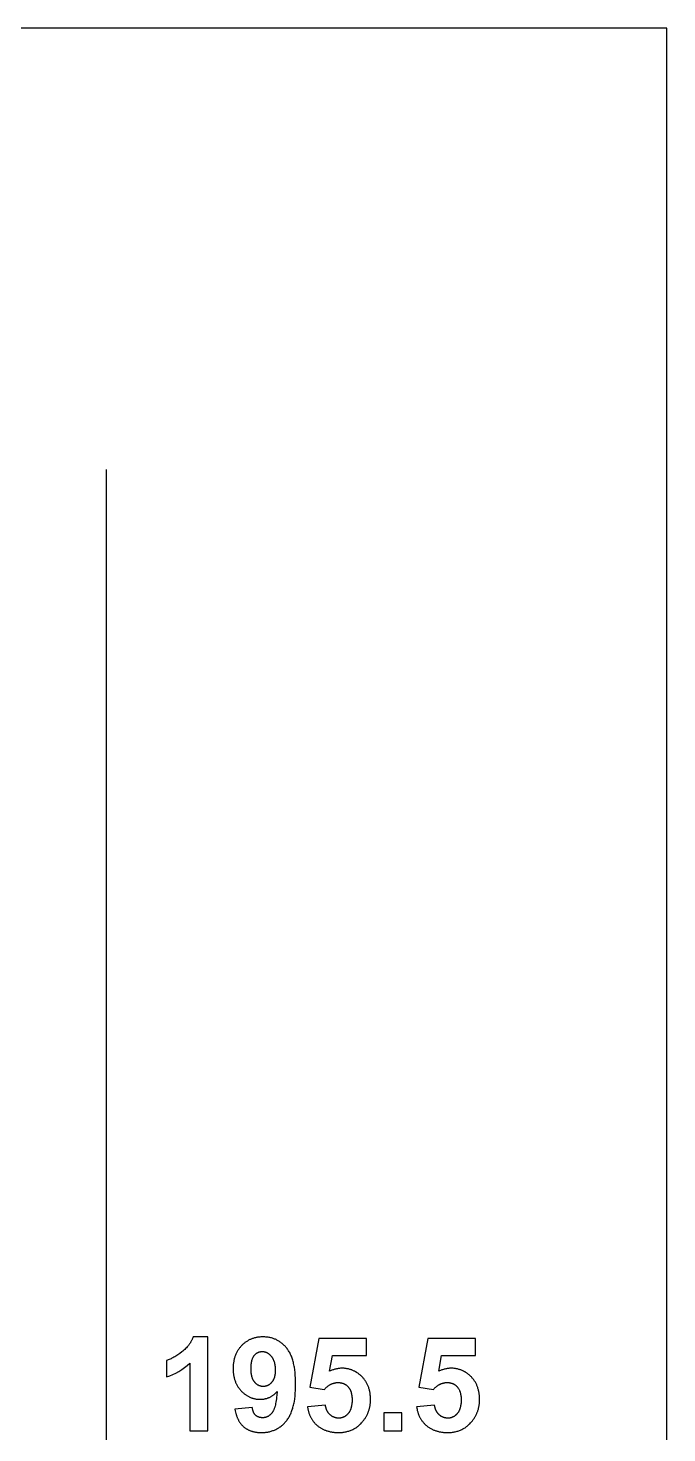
# Model space of a CAD drawing. Extents: x 1690 to 4866, y -39 to 2587.
# Drawn here: x 4184 to 4866, y 1087 to 2587 of the extents above; entities that cross this region are included whole.
import ezdxf

# ---------------------------------------------------------------- set-up
doc = ezdxf.new("R2010")
doc.units = 0
doc.layers.add('LAYER_1', color=1, linetype='CONTINUOUS')

msp = doc.modelspace()

# ---------------------------------------------------------------- linework, layer by layer
at = {"layer": 'LAYER_1'}
msp.add_line((4268, 160.6), (4268, 2115.6), dxfattribs=at)
for points in [[(1690, -39.4), (4866.3, -39.4), (4866.3, 2587.2), (1690, 2587.2)], [(4405, 1112), (4405.3, 1110.4), (4405.6, 1108.9), (4406, 1107.5), (4406.2, 1106.8), (4406.4, 1106.1), (4406.6, 1105.5), (4406.8, 1104.8), (4407, 1104.1), (4407.3, 1103.5), (4407.5, 1102.9), (4407.8, 1102.3), (4408.1, 1101.7), (4408.4, 1101.1), (4408.7, 1100.5), (4409, 1099.9), (4409.3, 1099.4), (4409.6, 1098.8), (4409.9, 1098.3), (4410.3, 1097.8), (4410.6, 1097.3), (4411, 1096.8), (4411.4, 1096.3), (4411.8, 1095.9), (4412.2, 1095.4), (4412.6, 1095), (4413, 1094.5), (4413.4, 1094.1), (4413.9, 1093.7), (4414.3, 1093.3), (4414.8, 1092.9), (4415.2, 1092.5), (4415.7, 1092.2), (4416.2, 1091.8), (4416.7, 1091.5), (4417.2, 1091.2), (4417.7, 1090.9), (4418.2, 1090.6), (4418.7, 1090.3), (4419.3, 1090), (4419.8, 1089.7), (4420.4, 1089.5), (4420.9, 1089.3), (4421.5, 1089), (4422.1, 1088.8), (4422.7, 1088.6), (4423.3, 1088.4), (4423.9, 1088.2), (4424.5, 1088.1), (4425.1, 1087.9), (4425.7, 1087.8), (4426.4, 1087.7), (4427, 1087.5), (4427.7, 1087.4), (4428.3, 1087.4), (4429, 1087.3), (4429.7, 1087.2), (4430.4, 1087.2), (4431.1, 1087.1), (4431.8, 1087.1), (4433.3, 1087.1), (4434.3, 1087.1), (4435.3, 1087.1), (4436.3, 1087.2), (4437.2, 1087.2), (4438.2, 1087.4), (4439.2, 1087.5), (4440.1, 1087.6), (4441, 1087.8), (4441.9, 1088), (4442.8, 1088.2), (4443.7, 1088.5), (4444.6, 1088.8), (4445.5, 1089.1), (4446.4, 1089.4), (4447.2, 1089.7), (4448, 1090.1), (4448.8, 1090.5), (4449.7, 1090.9), (4450.5, 1091.3), (4451.2, 1091.8), (4452, 1092.3), (4452.8, 1092.8), (4453.5, 1093.3), (4454.3, 1093.9), (4455, 1094.5), (4455.7, 1095.1), (4456.4, 1095.7), (4457.1, 1096.4), (4457.8, 1097), (4458.4, 1097.7), (4459.1, 1098.5), (4459.7, 1099.2), (4460.4, 1100), (4461, 1100.8), (4461.5, 1101.6), (4462.1, 1102.5), (4462.7, 1103.4), (4463.2, 1104.3), (4463.7, 1105.2), (4464.2, 1106.2), (4464.6, 1107.2), (4465.1, 1108.3), (4465.5, 1109.4), (4465.9, 1110.5), (4466.3, 1111.6), (4466.7, 1112.7), (4467, 1113.9), (4467.3, 1115.2), (4467.7, 1116.4), (4467.9, 1117.7), (4468.2, 1119), (4468.5, 1120.3), (4468.9, 1123.1), (4469.3, 1126), (4469.5, 1129), (4469.7, 1132.1), (4469.9, 1135.4), (4469.9, 1138.8), (4469.9, 1142.1), (4469.7, 1145.3), (4469.5, 1148.3), (4469.3, 1151.3), (4468.9, 1154.1), (4468.5, 1156.8), (4468.3, 1158.1), (4468, 1159.4), (4467.7, 1160.7), (4467.5, 1161.9), (4467.1, 1163.1), (4466.8, 1164.3), (4466.5, 1165.4), (4466.1, 1166.5), (4465.7, 1167.6), (4465.3, 1168.6), (4464.9, 1169.7), (4464.4, 1170.6), (4463.9, 1171.6), (4463.5, 1172.5), (4462.9, 1173.4), (4462.4, 1174.3), (4461.9, 1175.1), (4461.3, 1175.9), (4460.7, 1176.7), (4460.1, 1177.5), (4459.5, 1178.2), (4458.9, 1178.9), (4458.3, 1179.6), (4457.6, 1180.2), (4457, 1180.9), (4456.3, 1181.5), (4455.6, 1182.1), (4454.9, 1182.6), (4454.2, 1183.2), (4453.5, 1183.7), (4452.8, 1184.2), (4452.1, 1184.6), (4451.3, 1185.1), (4450.6, 1185.5), (4449.8, 1185.9), (4449, 1186.3), (4448.2, 1186.7), (4447.4, 1187), (4446.6, 1187.3), (4445.8, 1187.6), (4445, 1187.8), (4444.1, 1188.1), (4443.3, 1188.3), (4442.4, 1188.5), (4441.6, 1188.7), (4440.7, 1188.8), (4439.8, 1189), (4438.9, 1189.1), (4438, 1189.1), (4437.1, 1189.2), (4436.1, 1189.2), (4435.2, 1189.2), (4434.3, 1189.2), (4433.4, 1189.2), (4432.6, 1189.2), (4431.8, 1189.1), (4430.9, 1189), (4430.1, 1188.9), (4429.3, 1188.8), (4428.5, 1188.7), (4427.7, 1188.5), (4426.9, 1188.3), (4426.1, 1188.1), (4425.4, 1187.9), (4424.6, 1187.7), (4423.9, 1187.5), (4423.1, 1187.2), (4422.4, 1186.9), (4421.7, 1186.6), (4421, 1186.3), (4420.3, 1186), (4419.6, 1185.6), (4418.9, 1185.2), (4418.3, 1184.8), (4417.6, 1184.4), (4417, 1184), (4416.3, 1183.6), (4415.7, 1183.1), (4415.1, 1182.6), (4414.5, 1182.1), (4413.9, 1181.6), (4413.3, 1181.1), (4412.7, 1180.5), (4412.1, 1179.9), (4411.6, 1179.3), (4411.1, 1178.7), (4410.5, 1178.1), (4410, 1177.5), (4409.5, 1176.9), (4409.1, 1176.2), (4408.6, 1175.6), (4408.2, 1174.9), (4407.8, 1174.2), (4407.4, 1173.5), (4407, 1172.8), (4406.6, 1172.1), (4406.3, 1171.4), (4406, 1170.7), (4405.7, 1169.9), (4405.4, 1169.1), (4405.1, 1168.4), (4404.8, 1167.6), (4404.6, 1166.8), (4404.4, 1166), (4404.2, 1165.2), (4404, 1164.3), (4403.8, 1163.5), (4403.7, 1162.6), (4403.5, 1161.8), (4403.4, 1160.9), (4403.3, 1160), (4403.3, 1159.1), (4403.2, 1158.2), (4403.1, 1157.3), (4403.1, 1156.3), (4403.1, 1155.4), (4403.1, 1154.5), (4403.1, 1153.6), (4403.2, 1152.7), (4403.2, 1151.8), (4403.3, 1151), (4403.4, 1150.1), (4403.5, 1149.3), (4403.6, 1148.4), (4403.8, 1147.6), (4403.9, 1146.8), (4404.1, 1146), (4404.3, 1145.2), (4404.5, 1144.5), (4404.7, 1143.7), (4405, 1142.9), (4405.3, 1142.2), (4405.5, 1141.4), (4405.8, 1140.7), (4406.1, 1140), (4406.5, 1139.3), (4406.8, 1138.6), (4407.2, 1137.9), (4407.5, 1137.3), (4407.9, 1136.6), (4408.3, 1135.9), (4408.8, 1135.3), (4409.2, 1134.7), (4409.7, 1134.1), (4410.1, 1133.5), (4410.6, 1132.9), (4411.1, 1132.3), (4411.7, 1131.7), (4412.2, 1131.1), (4412.8, 1130.6), (4413.3, 1130.1), (4413.9, 1129.6), (4414.4, 1129.1), (4415, 1128.6), (4415.6, 1128.2), (4416.2, 1127.7), (4416.7, 1127.3), (4417.3, 1126.9), (4417.9, 1126.5), (4418.5, 1126.2), (4419.2, 1125.8), (4419.8, 1125.5), (4420.4, 1125.2), (4421, 1124.9), (4421.7, 1124.6), (4422.3, 1124.3), (4423, 1124.1), (4423.6, 1123.9), (4424.3, 1123.7), (4425, 1123.5), (4425.7, 1123.3), (4426.3, 1123.2), (4427, 1123), (4427.7, 1122.9), (4428.4, 1122.8), (4429.1, 1122.7), (4429.8, 1122.7), (4430.6, 1122.6), (4431.3, 1122.6), (4432, 1122.6), (4432.7, 1122.6), (4433.4, 1122.6), (4434, 1122.7), (4434.7, 1122.7), (4435.3, 1122.8), (4436, 1122.9), (4436.6, 1123), (4437.2, 1123.1), (4437.8, 1123.3), (4438.5, 1123.4), (4439.1, 1123.6), (4439.7, 1123.8), (4440.2, 1124), (4440.8, 1124.2), (4441.4, 1124.4), (4442, 1124.7), (4442.5, 1125), (4443.1, 1125.2), (4443.6, 1125.6), (4444.2, 1125.9), (4444.7, 1126.2), (4445.2, 1126.6), (4445.8, 1126.9), (4446.3, 1127.3), (4446.8, 1127.7), (4447.3, 1128.1), (4447.8, 1128.6), (4448.2, 1129), (4448.7, 1129.5), (4449.2, 1130), (4449.7, 1130.5), (4450.1, 1131), (4449.8, 1126.9), (4449.6, 1125), (4449.3, 1123.1), (4449.1, 1121.4), (4448.8, 1119.7), (4448.5, 1118.2), (4448.2, 1116.7), (4447.9, 1115.4), (4447.7, 1114.7), (4447.5, 1114.1), (4447.3, 1113.5), (4447.1, 1112.9), (4446.9, 1112.3), (4446.7, 1111.8), (4446.5, 1111.3), (4446.2, 1110.8), (4446, 1110.3), (4445.8, 1109.9), (4445.5, 1109.5), (4445.4, 1109.3), (4445.3, 1109.1), (4445.2, 1108.9), (4445, 1108.7), (4444.9, 1108.5), (4444.8, 1108.3), (4444.5, 1108), (4444.3, 1107.7), (4444, 1107.4), (4443.7, 1107.1), (4443.4, 1106.8), (4443.2, 1106.5), (4442.9, 1106.2), (4442.6, 1106), (4442.3, 1105.7), (4442, 1105.5), (4441.7, 1105.2), (4441.4, 1105), (4441.1, 1104.8), (4440.8, 1104.6), (4440.5, 1104.4), (4440.2, 1104.2), (4439.9, 1104.1), (4439.5, 1103.9), (4439.2, 1103.8), (4438.9, 1103.6), (4438.6, 1103.5), (4438.2, 1103.4), (4437.9, 1103.3), (4437.5, 1103.2), (4437.2, 1103.1), (4436.9, 1103.1), (4436.5, 1103), (4436.1, 1103), (4435.8, 1102.9), (4435.4, 1102.9), (4435.1, 1102.9), (4434.7, 1102.9), (4434.4, 1102.9), (4434.1, 1102.9), (4433.8, 1102.9), (4433.5, 1102.9), (4433.3, 1102.9), (4433, 1103), (4432.7, 1103), (4432.5, 1103.1), (4432.2, 1103.1), (4431.9, 1103.1), (4431.7, 1103.2), (4431.4, 1103.3), (4431.2, 1103.3), (4430.9, 1103.4), (4430.7, 1103.5), (4430.4, 1103.6), (4430.2, 1103.7), (4430, 1103.7), (4429.8, 1103.8), (4429.5, 1103.9), (4429.3, 1104.1), (4429.1, 1104.2), (4428.9, 1104.3), (4428.7, 1104.4), (4428.5, 1104.5), (4428.3, 1104.7), (4428.1, 1104.8), (4427.9, 1105), (4427.7, 1105.1), (4427.5, 1105.3), (4427.3, 1105.4), (4427.1, 1105.6), (4426.9, 1105.8), (4426.8, 1106), (4426.6, 1106.1), (4426.4, 1106.3), (4426.3, 1106.5), (4426.1, 1106.7), (4426, 1106.9), (4425.8, 1107.2), (4425.7, 1107.4), (4425.5, 1107.6), (4425.4, 1107.8), (4425.3, 1108.1), (4425.2, 1108.3), (4425, 1108.6), (4424.9, 1108.8), (4424.8, 1109.1), (4424.7, 1109.3), (4424.6, 1109.6), (4424.5, 1109.9), (4424.4, 1110.2), (4424.3, 1110.5), (4424.2, 1110.7), (4424.1, 1111), (4424.1, 1111.4), (4423.9, 1112), (4423.8, 1112.6), (4423.7, 1113.3), (4423.6, 1114)], [(4482.6, 1114.5), (4482.7, 1113.8), (4482.8, 1113), (4483, 1112.2), (4483.1, 1111.5), (4483.3, 1110.7), (4483.5, 1110), (4483.7, 1109.3), (4483.9, 1108.6), (4484.1, 1107.9), (4484.3, 1107.2), (4484.6, 1106.5), (4484.8, 1105.9), (4485.1, 1105.2), (4485.4, 1104.5), (4485.7, 1103.9), (4486, 1103.3), (4486.4, 1102.7), (4486.7, 1102), (4487.1, 1101.4), (4487.5, 1100.9), (4487.8, 1100.3), (4488.2, 1099.7), (4488.7, 1099.1), (4489.1, 1098.6), (4489.5, 1098.1), (4490, 1097.5), (4490.5, 1097), (4490.9, 1096.5), (4491.4, 1096), (4492, 1095.5), (4492.5, 1095), (4493, 1094.6), (4493.6, 1094.1), (4494.1, 1093.7), (4494.7, 1093.2), (4495.3, 1092.8), (4495.9, 1092.4), (4496.5, 1092), (4497.1, 1091.7), (4497.7, 1091.3), (4498.3, 1091), (4499, 1090.6), (4499.6, 1090.3), (4500.3, 1090), (4501, 1089.7), (4501.6, 1089.5), (4502.3, 1089.2), (4503, 1089), (4503.7, 1088.8), (4504.5, 1088.5), (4505.2, 1088.4), (4505.9, 1088.2), (4506.7, 1088), (4507.4, 1087.8), (4508.2, 1087.7), (4509, 1087.6), (4509.8, 1087.5), (4510.6, 1087.4), (4511.4, 1087.3), (4512.2, 1087.2), (4513, 1087.2), (4513.9, 1087.2), (4515.6, 1087.1), (4516.7, 1087.1), (4517.7, 1087.2), (4518.8, 1087.2), (4519.8, 1087.3), (4520.8, 1087.4), (4521.8, 1087.6), (4522.8, 1087.8), (4523.8, 1088), (4524.7, 1088.2), (4525.7, 1088.4), (4526.6, 1088.7), (4527.5, 1089), (4528.4, 1089.3), (4529.3, 1089.7), (4530.2, 1090), (4531, 1090.4), (4531.9, 1090.9), (4532.7, 1091.3), (4533.5, 1091.8), (4534.3, 1092.3), (4535.1, 1092.8), (4535.8, 1093.4), (4536.6, 1094), (4537.3, 1094.6), (4538, 1095.2), (4538.7, 1095.9), (4539.4, 1096.5), (4540.1, 1097.3), (4540.8, 1098), (4541.4, 1098.8), (4542.1, 1099.5), (4542.7, 1100.4), (4543.1, 1101), (4543.5, 1101.6), (4544, 1102.2), (4544.4, 1102.8), (4544.7, 1103.4), (4545.1, 1104.1), (4545.5, 1104.7), (4545.8, 1105.4), (4546.1, 1106), (4546.5, 1106.7), (4546.8, 1107.3), (4547, 1108), (4547.3, 1108.7), (4547.6, 1109.3), (4547.8, 1110), (4548, 1110.7), (4548.3, 1111.4), (4548.5, 1112.1), (4548.7, 1112.8), (4548.8, 1113.5), (4549, 1114.2), (4549.1, 1114.9), (4549.3, 1115.7), (4549.4, 1116.4), (4549.5, 1117.1), (4549.6, 1117.9), (4549.7, 1118.6), (4549.7, 1119.3), (4549.8, 1120.1), (4549.8, 1120.9), (4549.8, 1121.6), (4549.8, 1122.4), (4549.8, 1123.3), (4549.8, 1124.2), (4549.8, 1125.1), (4549.7, 1126), (4549.6, 1126.9), (4549.5, 1127.7), (4549.4, 1128.6), (4549.3, 1129.4), (4549.1, 1130.3), (4549, 1131.1), (4548.8, 1131.9), (4548.6, 1132.7), (4548.4, 1133.5), (4548.1, 1134.3), (4547.9, 1135.1), (4547.6, 1135.8), (4547.3, 1136.6), (4547, 1137.3), (4546.7, 1138), (4546.4, 1138.7), (4546, 1139.4), (4545.6, 1140.1), (4545.3, 1140.8), (4544.8, 1141.5), (4544.4, 1142.1), (4544, 1142.8), (4543.5, 1143.4), (4543, 1144.1), (4542.6, 1144.7), (4542, 1145.3), (4541.5, 1145.9), (4541, 1146.5), (4540.4, 1147), (4539.8, 1147.6), (4539.3, 1148.1), (4538.7, 1148.6), (4538.1, 1149.1), (4537.5, 1149.6), (4536.9, 1150.1), (4536.3, 1150.5), (4535.7, 1151), (4535, 1151.4), (4534.4, 1151.8), (4533.8, 1152.1), (4533.1, 1152.5), (4532.5, 1152.8), (4531.8, 1153.1), (4531.1, 1153.4), (4530.4, 1153.7), (4529.8, 1154), (4529.1, 1154.2), (4528.4, 1154.4), (4527.7, 1154.6), (4526.9, 1154.8), (4526.2, 1155), (4525.5, 1155.2), (4524.7, 1155.3), (4524, 1155.4), (4523.2, 1155.5), (4522.5, 1155.6), (4521.7, 1155.7), (4520.9, 1155.7), (4520.1, 1155.7), (4519.3, 1155.7), (4518.5, 1155.7), (4517.7, 1155.7), (4516.8, 1155.6), (4516, 1155.5), (4515.2, 1155.4), (4514.4, 1155.3), (4513.5, 1155.1), (4512.7, 1154.9), (4511.9, 1154.7), (4511.1, 1154.5), (4510.3, 1154.2), (4509.5, 1153.9), (4508.7, 1153.6), (4507.9, 1153.3), (4507.1, 1152.9), (4506.2, 1152.5), (4509.2, 1169.5), (4545.4, 1169.5), (4545.4, 1187.5), (4494.7, 1187.5), (4484.9, 1135.4), (4500.4, 1133.2), (4500.9, 1133.6), (4501.3, 1134.1), (4501.7, 1134.5), (4502.1, 1134.9), (4502.5, 1135.3), (4503, 1135.6), (4503.4, 1136), (4503.8, 1136.4), (4504.3, 1136.7), (4504.7, 1137), (4505.2, 1137.3), (4505.6, 1137.6), (4506.1, 1137.9), (4506.5, 1138.2), (4507, 1138.4), (4507.4, 1138.6), (4507.9, 1138.9), (4508.4, 1139.1), (4508.8, 1139.3), (4509.3, 1139.4), (4509.8, 1139.6), (4510.3, 1139.8), (4510.7, 1139.9), (4511.2, 1140), (4511.7, 1140.1), (4512.2, 1140.2), (4512.7, 1140.3), (4513.2, 1140.4), (4513.7, 1140.4), (4514.2, 1140.4), (4514.7, 1140.5), (4515.3, 1140.5), (4515.7, 1140.5), (4516.1, 1140.4), (4516.5, 1140.4), (4516.9, 1140.4), (4517.3, 1140.4), (4517.6, 1140.3), (4518, 1140.2), (4518.4, 1140.2), (4518.8, 1140.1), (4519.1, 1140), (4519.5, 1139.9), (4519.9, 1139.8), (4520.2, 1139.7), (4520.6, 1139.6), (4520.9, 1139.5), (4521.2, 1139.3), (4521.6, 1139.2), (4521.9, 1139), (4522.2, 1138.8), (4522.6, 1138.7), (4522.9, 1138.5), (4523.2, 1138.3), (4523.5, 1138.1), (4523.8, 1137.9), (4524.1, 1137.7), (4524.4, 1137.4), (4524.6, 1137.2), (4524.9, 1136.9), (4525.2, 1136.7), (4525.5, 1136.4), (4525.7, 1136.1), (4526, 1135.9), (4526.2, 1135.6), (4526.5, 1135.3), (4526.7, 1135), (4527, 1134.6), (4527.2, 1134.3), (4527.4, 1134), (4527.6, 1133.6), (4527.8, 1133.3), (4528, 1132.9), (4528.2, 1132.5), (4528.3, 1132.2), (4528.5, 1131.8), (4528.7, 1131.4), (4528.8, 1131), (4529, 1130.5), (4529.1, 1130.1), (4529.2, 1129.7), (4529.3, 1129.2), (4529.4, 1128.8), (4529.5, 1128.3), (4529.6, 1127.8), (4529.7, 1127.4), (4529.8, 1126.9), (4529.9, 1126.4), (4530, 1125.3), (4530.1, 1124.3), (4530.1, 1123.2), (4530.1, 1122), (4530.1, 1120.8), (4530.1, 1119.7), (4530, 1118.5), (4529.9, 1117.4), (4529.8, 1116.9), (4529.7, 1116.4), (4529.6, 1115.9), (4529.5, 1115.4), (4529.4, 1114.9), (4529.3, 1114.4), (4529.2, 1113.9), (4529.1, 1113.5), (4528.9, 1113), (4528.8, 1112.6), (4528.7, 1112.1), (4528.5, 1111.7), (4528.3, 1111.3), (4528.2, 1110.9), (4528, 1110.5), (4527.8, 1110.1), (4527.6, 1109.7), (4527.4, 1109.4), (4527.2, 1109), (4526.9, 1108.6), (4526.7, 1108.3), (4526.5, 1108), (4526.2, 1107.7), (4526, 1107.3), (4525.7, 1107), (4525.4, 1106.8), (4525.2, 1106.5), (4524.9, 1106.2), (4524.6, 1105.9), (4524.3, 1105.7), (4524.1, 1105.4), (4523.8, 1105.2), (4523.5, 1105), (4523.2, 1104.8), (4522.9, 1104.6), (4522.6, 1104.4), (4522.3, 1104.2), (4522, 1104), (4521.7, 1103.8), (4521.3, 1103.7), (4521, 1103.5), (4520.7, 1103.4), (4520.4, 1103.3), (4520, 1103.2), (4519.7, 1103), (4519.4, 1102.9), (4519, 1102.9), (4518.7, 1102.8), (4518.3, 1102.7), (4518, 1102.6), (4517.6, 1102.6), (4517.3, 1102.5), (4516.9, 1102.5), (4516.5, 1102.5), (4516.2, 1102.5), (4515.8, 1102.5), (4515.5, 1102.5), (4515.1, 1102.5), (4514.8, 1102.5), (4514.5, 1102.5), (4514.2, 1102.6), (4513.9, 1102.6), (4513.6, 1102.7), (4513.2, 1102.7), (4512.9, 1102.8), (4512.6, 1102.8), (4512.3, 1102.9), (4512, 1103), (4511.7, 1103.1), (4511.4, 1103.2), (4511.1, 1103.3), (4510.9, 1103.4), (4510.6, 1103.5), (4510.3, 1103.7), (4510, 1103.8), (4509.7, 1104), (4509.4, 1104.1), (4509.2, 1104.3), (4508.9, 1104.4), (4508.6, 1104.6), (4508.3, 1104.8), (4508.1, 1105), (4507.8, 1105.2), (4507.5, 1105.4), (4507.3, 1105.6), (4507, 1105.8), (4506.8, 1106), (4506.5, 1106.3), (4506.3, 1106.5), (4506, 1106.7), (4505.8, 1107), (4505.6, 1107.2), (4505.3, 1107.5), (4505.1, 1107.8), (4504.9, 1108), (4504.7, 1108.3), (4504.5, 1108.6), (4504.3, 1108.9), (4504.1, 1109.2), (4504, 1109.5), (4503.8, 1109.8), (4503.6, 1110.1), (4503.5, 1110.4), (4503.3, 1110.7), (4503.1, 1111), (4503, 1111.4), (4502.9, 1111.7), (4502.7, 1112), (4502.6, 1112.4), (4502.5, 1112.7), (4502.4, 1113.1), (4502.3, 1113.5), (4502.2, 1113.8), (4502.1, 1114.2), (4502, 1114.6), (4501.9, 1114.9), (4501.9, 1115.3), (4501.8, 1115.7), (4501.7, 1116.5)], [(4599.1, 1114.5), (4599.2, 1113.8), (4599.3, 1113), (4599.5, 1112.2), (4599.6, 1111.5), (4599.8, 1110.7), (4600, 1110), (4600.2, 1109.3), (4600.4, 1108.6), (4600.6, 1107.9), (4600.8, 1107.2), (4601.1, 1106.5), (4601.4, 1105.9), (4601.6, 1105.2), (4601.9, 1104.5), (4602.2, 1103.9), (4602.5, 1103.3), (4602.9, 1102.7), (4603.2, 1102), (4603.6, 1101.4), (4604, 1100.9), (4604.3, 1100.3), (4604.8, 1099.7), (4605.2, 1099.1), (4605.6, 1098.6), (4606, 1098.1), (4606.5, 1097.5), (4607, 1097), (4607.4, 1096.5), (4607.9, 1096), (4608.5, 1095.5), (4609, 1095), (4609.5, 1094.6), (4610.1, 1094.1), (4610.6, 1093.7), (4611.2, 1093.2), (4611.8, 1092.8), (4612.4, 1092.4), (4613, 1092), (4613.6, 1091.7), (4614.2, 1091.3), (4614.8, 1091), (4615.5, 1090.6), (4616.1, 1090.3), (4616.8, 1090), (4617.5, 1089.7), (4618.1, 1089.5), (4618.8, 1089.2), (4619.5, 1089), (4620.2, 1088.8), (4621, 1088.5), (4621.7, 1088.4), (4622.4, 1088.2), (4623.2, 1088), (4623.9, 1087.8), (4624.7, 1087.7), (4625.5, 1087.6), (4626.3, 1087.5), (4627.1, 1087.4), (4627.9, 1087.3), (4628.7, 1087.2), (4629.5, 1087.2), (4630.4, 1087.2), (4632.1, 1087.1), (4633.2, 1087.1), (4634.2, 1087.2), (4635.3, 1087.2), (4636.3, 1087.3), (4637.3, 1087.4), (4638.3, 1087.6), (4639.3, 1087.8), (4640.3, 1088), (4641.2, 1088.2), (4642.2, 1088.4), (4643.1, 1088.7), (4644, 1089), (4644.9, 1089.3), (4645.8, 1089.7), (4646.7, 1090), (4647.5, 1090.4), (4648.4, 1090.9), (4649.2, 1091.3), (4650, 1091.8), (4650.8, 1092.3), (4651.6, 1092.8), (4652.3, 1093.4), (4653.1, 1094), (4653.8, 1094.6), (4654.6, 1095.2), (4655.3, 1095.9), (4655.9, 1096.5), (4656.6, 1097.3), (4657.3, 1098), (4657.9, 1098.8), (4658.6, 1099.5), (4659.2, 1100.4), (4659.6, 1101), (4660, 1101.6), (4660.5, 1102.2), (4660.9, 1102.8), (4661.2, 1103.4), (4661.6, 1104.1), (4662, 1104.7), (4662.3, 1105.4), (4662.6, 1106), (4663, 1106.7), (4663.3, 1107.3), (4663.5, 1108), (4663.8, 1108.7), (4664.1, 1109.3), (4664.3, 1110), (4664.6, 1110.7), (4664.8, 1111.4), (4665, 1112.1), (4665.2, 1112.8), (4665.3, 1113.5), (4665.5, 1114.2), (4665.6, 1114.9), (4665.8, 1115.7), (4665.9, 1116.4), (4666, 1117.1), (4666.1, 1117.9), (4666.2, 1118.6), (4666.2, 1119.3), (4666.3, 1120.1), (4666.3, 1120.9), (4666.3, 1121.6), (4666.3, 1122.4), (4666.3, 1123.3), (4666.3, 1124.2), (4666.3, 1125.1), (4666.2, 1126), (4666.1, 1126.9), (4666, 1127.7), (4665.9, 1128.6), (4665.8, 1129.4), (4665.6, 1130.3), (4665.5, 1131.1), (4665.3, 1131.9), (4665.1, 1132.7), (4664.9, 1133.5), (4664.6, 1134.3), (4664.4, 1135.1), (4664.1, 1135.8), (4663.8, 1136.6), (4663.5, 1137.3), (4663.2, 1138), (4662.9, 1138.7), (4662.5, 1139.4), (4662.2, 1140.1), (4661.8, 1140.8), (4661.4, 1141.5), (4660.9, 1142.1), (4660.5, 1142.8), (4660, 1143.4), (4659.6, 1144.1), (4659.1, 1144.7), (4658.5, 1145.3), (4658, 1145.9), (4657.5, 1146.5), (4656.9, 1147), (4656.4, 1147.6), (4655.8, 1148.1), (4655.2, 1148.6), (4654.6, 1149.1), (4654, 1149.6), (4653.4, 1150.1), (4652.8, 1150.5), (4652.2, 1151), (4651.6, 1151.4), (4650.9, 1151.8), (4650.3, 1152.1), (4649.6, 1152.5), (4649, 1152.8), (4648.3, 1153.1), (4647.6, 1153.4), (4647, 1153.7), (4646.3, 1154), (4645.6, 1154.2), (4644.9, 1154.4), (4644.2, 1154.6), (4643.4, 1154.8), (4642.7, 1155), (4642, 1155.2), (4641.2, 1155.3), (4640.5, 1155.4), (4639.7, 1155.5), (4639, 1155.6), (4638.2, 1155.7), (4637.4, 1155.7), (4636.6, 1155.7), (4635.9, 1155.7), (4635, 1155.7), (4634.2, 1155.7), (4633.4, 1155.6), (4632.5, 1155.5), (4631.7, 1155.4), (4630.9, 1155.3), (4630.1, 1155.1), (4629.2, 1154.9), (4628.4, 1154.7), (4627.6, 1154.5), (4626.8, 1154.2), (4626, 1153.9), (4625.2, 1153.6), (4624.4, 1153.3), (4623.6, 1152.9), (4622.8, 1152.5), (4625.8, 1169.5), (4661.9, 1169.5), (4661.9, 1187.5), (4611.2, 1187.5), (4601.4, 1135.4), (4617, 1133.2), (4617.4, 1133.6), (4617.8, 1134.1), (4618.2, 1134.5), (4618.6, 1134.9), (4619, 1135.3), (4619.5, 1135.6), (4619.9, 1136), (4620.3, 1136.4), (4620.8, 1136.7), (4621.2, 1137), (4621.7, 1137.3), (4622.1, 1137.6), (4622.6, 1137.9), (4623, 1138.2), (4623.5, 1138.4), (4623.9, 1138.6), (4624.4, 1138.9), (4624.9, 1139.1), (4625.3, 1139.3), (4625.8, 1139.4), (4626.3, 1139.6), (4626.8, 1139.8), (4627.3, 1139.9), (4627.7, 1140), (4628.2, 1140.1), (4628.7, 1140.2), (4629.2, 1140.3), (4629.7, 1140.4), (4630.2, 1140.4), (4630.7, 1140.4), (4631.2, 1140.5), (4631.8, 1140.5), (4632.2, 1140.5), (4632.6, 1140.4), (4633, 1140.4), (4633.4, 1140.4), (4633.8, 1140.4), (4634.2, 1140.3), (4634.5, 1140.2), (4634.9, 1140.2), (4635.3, 1140.1), (4635.7, 1140), (4636, 1139.9), (4636.4, 1139.8), (4636.7, 1139.7), (4637.1, 1139.6), (4637.4, 1139.5), (4637.8, 1139.3), (4638.1, 1139.2), (4638.4, 1139), (4638.7, 1138.8), (4639.1, 1138.7), (4639.4, 1138.5), (4639.7, 1138.3), (4640, 1138.1), (4640.3, 1137.9), (4640.6, 1137.7), (4640.9, 1137.4), (4641.2, 1137.2), (4641.4, 1136.9), (4641.7, 1136.7), (4642, 1136.4), (4642.2, 1136.1), (4642.5, 1135.9), (4642.8, 1135.6), (4643, 1135.3), (4643.2, 1135), (4643.5, 1134.6), (4643.7, 1134.3), (4643.9, 1134), (4644.1, 1133.6), (4644.3, 1133.3), (4644.5, 1132.9), (4644.7, 1132.5), (4644.9, 1132.2), (4645, 1131.8), (4645.2, 1131.4), (4645.3, 1131), (4645.5, 1130.5), (4645.6, 1130.1), (4645.7, 1129.7), (4645.8, 1129.2), (4645.9, 1128.8), (4646, 1128.3), (4646.1, 1127.8), (4646.2, 1127.4), (4646.3, 1126.9), (4646.4, 1126.4), (4646.5, 1125.3), (4646.6, 1124.3), (4646.6, 1123.2), (4646.6, 1122), (4646.6, 1120.8), (4646.6, 1119.7), (4646.5, 1118.5), (4646.4, 1117.4), (4646.3, 1116.9), (4646.2, 1116.4), (4646.1, 1115.9), (4646, 1115.4), (4645.9, 1114.9), (4645.8, 1114.4), (4645.7, 1113.9), (4645.6, 1113.5), (4645.5, 1113), (4645.3, 1112.6), (4645.2, 1112.1), (4645, 1111.7), (4644.8, 1111.3), (4644.7, 1110.9), (4644.5, 1110.5), (4644.3, 1110.1), (4644.1, 1109.7), (4643.9, 1109.4), (4643.7, 1109), (4643.4, 1108.6), (4643.2, 1108.3), (4643, 1108), (4642.7, 1107.7), (4642.5, 1107.3), (4642.2, 1107), (4641.9, 1106.8), (4641.7, 1106.5), (4641.4, 1106.2), (4641.1, 1105.9), (4640.8, 1105.7), (4640.6, 1105.4), (4640.3, 1105.2), (4640, 1105), (4639.7, 1104.8), (4639.4, 1104.6), (4639.1, 1104.4), (4638.8, 1104.2), (4638.5, 1104), (4638.2, 1103.8), (4637.8, 1103.7), (4637.5, 1103.5), (4637.2, 1103.4), (4636.9, 1103.3), (4636.5, 1103.2), (4636.2, 1103), (4635.9, 1102.9), (4635.5, 1102.9), (4635.2, 1102.8), (4634.8, 1102.7), (4634.5, 1102.6), (4634.1, 1102.6), (4633.8, 1102.5), (4633.4, 1102.5), (4633, 1102.5), (4632.7, 1102.5), (4632.3, 1102.5), (4632, 1102.5), (4631.7, 1102.5), (4631.3, 1102.5), (4631, 1102.5), (4630.7, 1102.6), (4630.4, 1102.6), (4630.1, 1102.7), (4629.8, 1102.7), (4629.4, 1102.8), (4629.1, 1102.8), (4628.8, 1102.9), (4628.5, 1103), (4628.2, 1103.1), (4627.9, 1103.2), (4627.7, 1103.3), (4627.4, 1103.4), (4627.1, 1103.5), (4626.8, 1103.7), (4626.5, 1103.8), (4626.2, 1104), (4625.9, 1104.1), (4625.7, 1104.3), (4625.4, 1104.4), (4625.1, 1104.6), (4624.8, 1104.8), (4624.6, 1105), (4624.3, 1105.2), (4624.1, 1105.4), (4623.8, 1105.6), (4623.5, 1105.8), (4623.3, 1106), (4623, 1106.3), (4622.8, 1106.5), (4622.5, 1106.7), (4622.3, 1107), (4622.1, 1107.2), (4621.8, 1107.5), (4621.6, 1107.8), (4621.4, 1108), (4621.2, 1108.3), (4621, 1108.6), (4620.8, 1108.9), (4620.6, 1109.2), (4620.5, 1109.5), (4620.3, 1109.8), (4620.1, 1110.1), (4620, 1110.4), (4619.8, 1110.7), (4619.7, 1111), (4619.5, 1111.4), (4619.4, 1111.7), (4619.2, 1112), (4619.1, 1112.4), (4619, 1112.7), (4618.9, 1113.1), (4618.8, 1113.5), (4618.7, 1113.8), (4618.6, 1114.2), (4618.5, 1114.6), (4618.4, 1114.9), (4618.4, 1115.3), (4618.3, 1115.7), (4618.2, 1116.5)], [(4448.4, 1153.8), (4448.4, 1155), (4448.3, 1156.1), (4448.3, 1157.2), (4448.1, 1158.2), (4448.1, 1158.7), (4448, 1159.2), (4447.9, 1159.7), (4447.8, 1160.2), (4447.7, 1160.7), (4447.6, 1161.2), (4447.5, 1161.6), (4447.3, 1162.1), (4447.2, 1162.5), (4447.1, 1163), (4446.9, 1163.4), (4446.7, 1163.8), (4446.6, 1164.2), (4446.4, 1164.6), (4446.2, 1165), (4446, 1165.4), (4445.8, 1165.8), (4445.6, 1166.2), (4445.4, 1166.5), (4445.1, 1166.9), (4444.9, 1167.2), (4444.7, 1167.6), (4444.4, 1167.9), (4444.1, 1168.2), (4443.9, 1168.5), (4443.6, 1168.8), (4443.3, 1169.1), (4443.1, 1169.4), (4442.8, 1169.7), (4442.5, 1170), (4442.2, 1170.2), (4441.9, 1170.5), (4441.6, 1170.7), (4441.3, 1170.9), (4441.1, 1171.1), (4440.8, 1171.3), (4440.5, 1171.5), (4440.2, 1171.7), (4439.9, 1171.9), (4439.5, 1172.1), (4439.2, 1172.2), (4438.9, 1172.4), (4438.6, 1172.5), (4438.3, 1172.6), (4438, 1172.7), (4437.6, 1172.8), (4437.3, 1172.9), (4437, 1173), (4436.7, 1173.1), (4436.3, 1173.2), (4436, 1173.2), (4435.7, 1173.3), (4435.3, 1173.3), (4435, 1173.3), (4434.6, 1173.3), (4434.3, 1173.3), (4434, 1173.3), (4433.6, 1173.3), (4433.3, 1173.3), (4433, 1173.3), (4432.7, 1173.2), (4432.4, 1173.2), (4432, 1173.1), (4431.7, 1173.1), (4431.4, 1173), (4431.1, 1172.9), (4430.8, 1172.8), (4430.5, 1172.8), (4430.3, 1172.7), (4430, 1172.5), (4429.7, 1172.4), (4429.4, 1172.3), (4429.1, 1172.2), (4428.9, 1172), (4428.6, 1171.9), (4428.3, 1171.7), (4428.1, 1171.5), (4427.8, 1171.4), (4427.6, 1171.2), (4427.3, 1171), (4427.1, 1170.8), (4426.8, 1170.6), (4426.6, 1170.4), (4426.4, 1170.1), (4426.1, 1169.9), (4425.9, 1169.7), (4425.7, 1169.4), (4425.4, 1169.1), (4425.2, 1168.9), (4425, 1168.6), (4424.8, 1168.3), (4424.6, 1168), (4424.4, 1167.7), (4424.3, 1167.4), (4424.1, 1167.1), (4423.9, 1166.7), (4423.8, 1166.4), (4423.6, 1166), (4423.4, 1165.6), (4423.3, 1165.3), (4423.2, 1164.9), (4423, 1164.5), (4422.9, 1164), (4422.8, 1163.6), (4422.7, 1163.2), (4422.6, 1162.7), (4422.5, 1162.3), (4422.4, 1161.8), (4422.3, 1160.9), (4422.2, 1159.8), (4422.1, 1158.8), (4422, 1157.7), (4422, 1156.6), (4421.9, 1155.4), (4422, 1154.2), (4422, 1153.1), (4422.1, 1152), (4422.2, 1150.9), (4422.3, 1149.9), (4422.4, 1149.4), (4422.5, 1148.9), (4422.6, 1148.4), (4422.7, 1147.9), (4422.8, 1147.5), (4422.9, 1147), (4423, 1146.6), (4423.1, 1146.1), (4423.3, 1145.7), (4423.4, 1145.3), (4423.6, 1144.9), (4423.7, 1144.5), (4423.9, 1144.1), (4424.1, 1143.8), (4424.3, 1143.4), (4424.5, 1143.1), (4424.7, 1142.7), (4424.9, 1142.4), (4425.1, 1142.1), (4425.3, 1141.8), (4425.5, 1141.5), (4425.8, 1141.2), (4426, 1140.9), (4426.2, 1140.6), (4426.5, 1140.4), (4426.7, 1140.1), (4427, 1139.9), (4427.3, 1139.6), (4427.5, 1139.4), (4427.8, 1139.2), (4428.1, 1139), (4428.3, 1138.8), (4428.6, 1138.6), (4428.9, 1138.4), (4429.2, 1138.2), (4429.5, 1138.1), (4429.8, 1137.9), (4430.1, 1137.8), (4430.4, 1137.6), (4430.7, 1137.5), (4431, 1137.4), (4431.3, 1137.3), (4431.6, 1137.2), (4431.9, 1137.1), (4432.2, 1137), (4432.6, 1136.9), (4432.9, 1136.9), (4433.2, 1136.8), (4433.6, 1136.8), (4433.9, 1136.7), (4434.2, 1136.7), (4434.6, 1136.7), (4435, 1136.7), (4435.3, 1136.6), (4435.7, 1136.7), (4436, 1136.7), (4436.3, 1136.7), (4436.7, 1136.7), (4437, 1136.8), (4437.3, 1136.8), (4437.6, 1136.9), (4438, 1136.9), (4438.3, 1137), (4438.6, 1137.1), (4438.9, 1137.2), (4439.2, 1137.3), (4439.5, 1137.4), (4439.8, 1137.5), (4440.1, 1137.6), (4440.4, 1137.7), (4440.7, 1137.9), (4441, 1138), (4441.3, 1138.2), (4441.5, 1138.4), (4441.8, 1138.5), (4442.1, 1138.7), (4442.4, 1138.9), (4442.6, 1139.1), (4442.9, 1139.3), (4443.1, 1139.5), (4443.4, 1139.8), (4443.6, 1140), (4443.9, 1140.2), (4444.1, 1140.5), (4444.4, 1140.7), (4444.6, 1141), (4444.9, 1141.3), (4445.1, 1141.6), (4445.3, 1141.9), (4445.5, 1142.2), (4445.7, 1142.5), (4445.9, 1142.8), (4446.1, 1143.1), (4446.3, 1143.5), (4446.4, 1143.8), (4446.6, 1144.1), (4446.8, 1144.5), (4446.9, 1144.9), (4447.1, 1145.2), (4447.2, 1145.6), (4447.3, 1146), (4447.5, 1146.4), (4447.6, 1146.8), (4447.7, 1147.2), (4447.8, 1147.6), (4447.9, 1148.1), (4448, 1148.5), (4448, 1148.9), (4448.1, 1149.4), (4448.2, 1149.9), (4448.3, 1150.8), (4448.3, 1151.8), (4448.4, 1152.8)], [(4564.1, 1088.8), (4583.3, 1088.8), (4583.3, 1108), (4564.1, 1108)]]:
    msp.add_lwpolyline(points, close=True, dxfattribs=at)
msp.add_lwpolyline([(4356.8, 1161.1), (4356.8, 1088.8), (4376, 1088.8), (4376, 1189.2), (4360.4, 1189.2), (4360.2, 1188.7), (4360, 1188.1), (4359.7, 1187.5), (4359.5, 1187), (4359.3, 1186.4), (4359, 1185.9), (4358.7, 1185.3), (4358.4, 1184.8), (4358.1, 1184.3), (4357.8, 1183.7), (4357.5, 1183.2), (4357.2, 1182.7), (4356.8, 1182.2), (4356.5, 1181.7), (4356.1, 1181.2), (4355.8, 1180.7), (4355.4, 1180.2), (4355, 1179.7), (4354.6, 1179.2), (4354.2, 1178.7), (4353.3, 1177.7), (4352.4, 1176.8), (4351.4, 1175.9), (4350.4, 1175), (4349.4, 1174.1), (4348.3, 1173.2), (4346.2, 1171.6), (4344, 1170.1), (4343, 1169.4), (4341.9, 1168.7), (4340.9, 1168.1), (4339.9, 1167.5), (4338.8, 1166.9), (4337.8, 1166.4), (4336.8, 1165.9), (4335.9, 1165.4), (4334.9, 1165), (4333.9, 1164.6), (4333, 1164.3), (4332, 1163.9), (4332, 1146.5, 0.109928)], format="xyb", close=True, dxfattribs=at)

doc.saveas('drawing.dxf')
